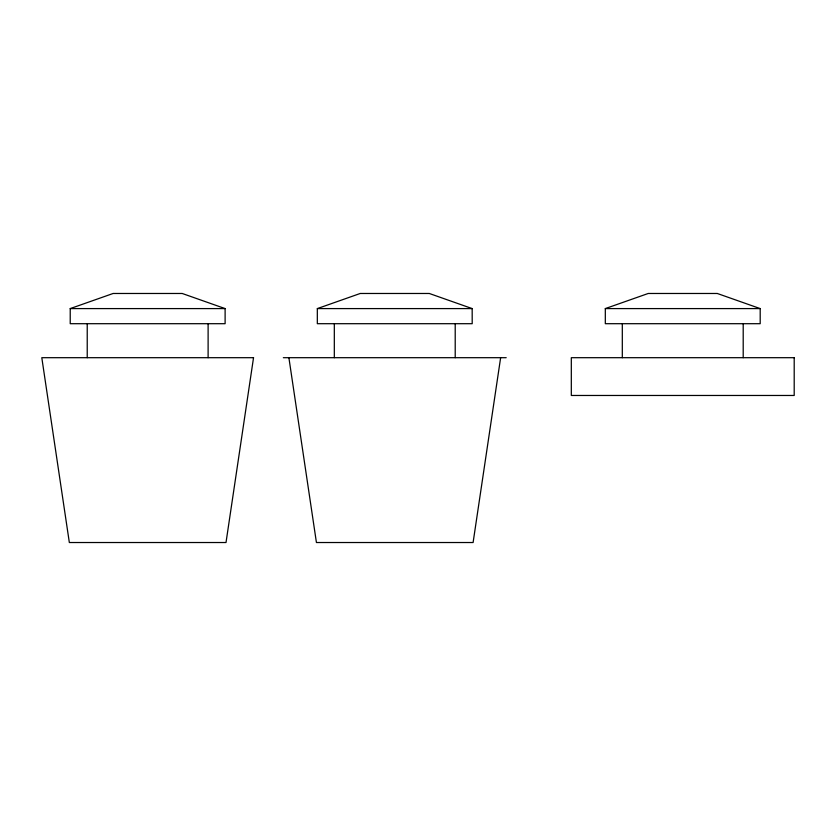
<?xml version="1.0" encoding="UTF-8"?>
<svg xmlns="http://www.w3.org/2000/svg" width="836" height="836" viewBox="0 0 836 836"><rect width="100%" height="100%" fill="white"/><g stroke="black" fill="none" stroke-linecap="round" stroke-linejoin="round"><path stroke-width="1.25" d="M500.639 357.693L473.103 542.522L316.426 542.522L288.89 357.693M70.224 308.589L113.132 293.478L182.206 293.478L225.114 308.589L225.114 323.699L70.224 323.699L70.224 308.589L225.114 308.589M317.356 308.589L360.232 293.478L429.296 293.478L472.173 308.589L472.204 323.699L317.325 323.699L317.325 308.589L472.204 308.589M605.316 308.589L760.196 308.589L760.196 323.699L605.316 323.699L605.316 308.589L648.224 293.478L717.288 293.478L760.164 308.589M283.331 357.693L506.198 357.693M743.204 323.699L743.204 357.693M622.308 323.699L622.308 357.693M455.212 323.699L455.212 357.693M334.316 323.699L334.316 357.693M208.112 323.699L208.112 357.693M87.226 323.699L87.226 357.693M253.538 357.693L226.013 542.522L69.336 542.522L41.8 357.693L253.538 357.693M794.2 357.693L571.312 357.693L571.312 395.47L794.2 395.47L794.2 357.693"/></g></svg>
